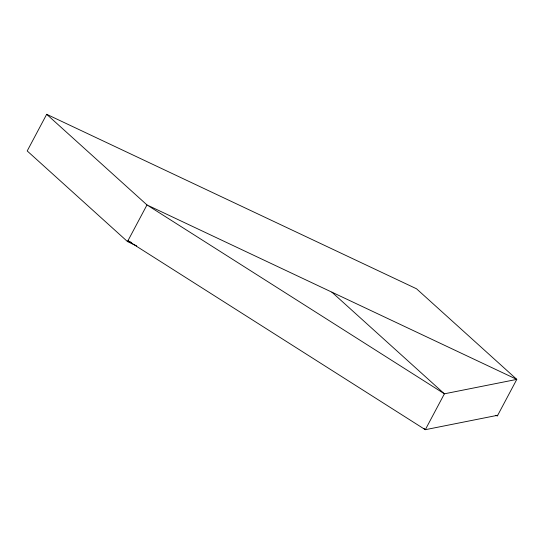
<?xml version="1.0" encoding="UTF-8"?>
<svg xmlns="http://www.w3.org/2000/svg" width="544" height="544" viewBox="0 0 544 544"><rect width="100%" height="100%" fill="white"/><g stroke="black" fill="none" stroke-linecap="round" stroke-linejoin="round"><path stroke-width="0.82" d="M495.788 415.31L497.318 416.031L516.8 379.392L416.5 288.769L46.682 114.308L27.2 150.946L127.5 241.577L136.707 245.915M127.5 241.577L146.982 204.938L46.682 114.308M497.726 415.269L425.313 429.692L127.908 240.808L131.743 242.617M331.888 292.169L444.394 393.815L516.8 379.392L146.982 204.938L444.394 393.815L425.313 429.692L424.062 428.556"/></g></svg>
